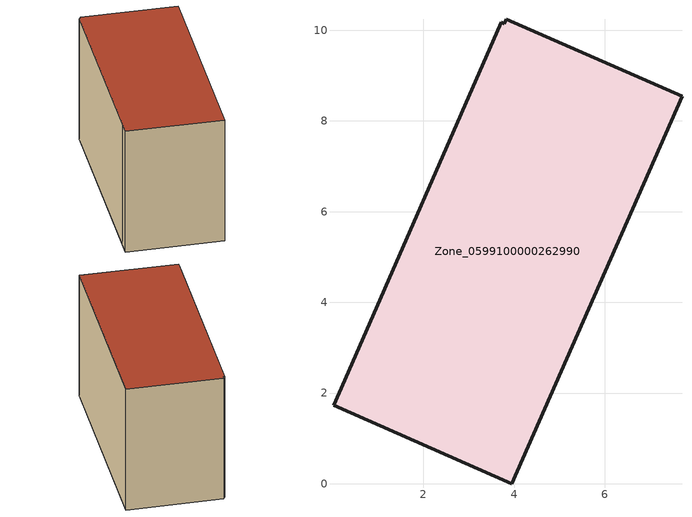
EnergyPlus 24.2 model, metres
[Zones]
Zone_0599100000262990
 floor ground (C_G): 3.78,10.14 3.83,10.24 7.7,8.54 3.95,0 0.02,1.73 0.26,2.28 3.72,10.17 z0
 wall outside (C_F): 3.72,10.17 0.26,2.28 0.02,1.73 3.95,0 7.7,8.54 3.83,10.24 3.78,10.14 3.72,10.17 z0:6.01
 roof outside (C_R): 3.83,10.24 3.78,10.14 3.72,10.17 0.26,2.28 0.02,1.73 3.95,0 7.7,8.54 z6.01
[BUILDING]
Pand.0599100000262990: North Axis=0; Terrain=City; Loads Convergence Tolerance Value=0.04; Temperature Convergence Tolerance Value=0.4; Solar Distribution=FullExterior; Maximum Number of Warmup Days=25; Minimum Number of Warmup Days=1
[Site:Location]
Rotterdam.The.Hague.AP_ZH_NLD Design_Conditions: Latitude=51.96; Longitude=4.45; Time Zone=1; Elevation=-4.5
[SITE:GROUNDTEMPERATURE:BUILDINGSURFACE]
18, 18, 18, 18, 18, 18, 18, 18, 18, 18, 18, 18
[MATERIAL] Thermal Absorptance=0.9; Solar Absorptance=0.7; Visible Absorptance=0.7
Name | Roughness | Thickness | Conductivity | Density | Specific Heat
G.TC.1946-1964 | MediumSmooth | 0.15 | 1 | 540 | 1210
F.TC.1946-1964 | Rough | 0.3 | 0.857143 | 1920 | 840
R.TC.1946-1964 | MediumRough | 0.2 | 0.235294 | 1500 | 1000
[CONSTRUCTION]
C_G: G.TC.1946-1964
C_F: F.TC.1946-1964
C_R: R.TC.1946-1964
[ZONE]
Zone_0599100000262990: Type=1; Multiplier=1; Ceiling Height=Autocalculate; Volume=Autocalculate; Floor Area=autocalculate; Part of Total Floor Area=Yes
[ZONEINFILTRATION:DESIGNFLOWRATE]
Infil_Zone_0599100000262990: Zone or ZoneList or Space or SpaceList=Zone_0599100000262990; Schedule=AlwaysOn; Design Flow Rate Calculation Method=Flow/Area; Flow Rate per Floor Area=0.003; Constant Term Coefficient=1; Temperature Term Coefficient=0; Velocity Term Coefficient=0; Velocity Squared Term Coefficient=0
[HVACTEMPLATE:ZONE:IDEALLOADSAIRSYSTEM]
Zone_0599100000262990: Maximum Heating Supply Air Temperature=50; Minimum Cooling Supply Air Temperature=13; Maximum Heating Supply Air Humidity Ratio=0.0156; Minimum Cooling Supply Air Humidity Ratio=0.0077; Heating Limit=NoLimit; Cooling Limit=NoLimit; Dehumidification Control Type=ConstantSensibleHeatRatio; Cooling Sensible Heat Ratio=0.7; Dehumidification Setpoint=60; Humidification Control Type=None; Humidification Setpoint=30; Outdoor Air Method=None; Outdoor Air Flow Rate per Person=0.00944; Outdoor Air Flow Rate per Zone Floor Area=0; Outdoor Air Flow Rate per Zone=0; Demand Controlled Ventilation Type=None; Outdoor Air Economizer Type=NoEconomizer; Heat Recovery Type=None; Sensible Heat Recovery Effectiveness=0.7; Latent Heat Recovery Effectiveness=0.65
[ZONECONTROL:THERMOSTAT]
ThermostatControl_Zone_0599100000262990: Zone or ZoneList=Zone_0599100000262990; Control Type Schedule=DualSetpointControlType; Control 1=Thermostat_Zone_0599100000262990; Temperature Difference Between Cutout And Setpoint=0
[THERMOSTATSETPOINT:DUALSETPOINT]
Thermostat_Zone_0599100000262990: Heating Setpoint Temperature Schedule=HeatingSetpoint_Zone_0599100000262990; Cooling Setpoint Temperature Schedule=CoolingSetpoint_Zone_0599100000262990
[SCHEDULE:COMPACT]
HeatingSetpoint_Zone_0599100000262990: Through: 12/31, For: AllDays, Until: 24:00, 21
CoolingSetpoint_Zone_0599100000262990: Through: 12/31, For: AllDays, Until: 24:00, 24
DualSetpointControlType: Through: 12/31, For: AllDays, Until: 24:00, 4
AlwaysOn: Through: 12/31, For: AllDays, Until: 24:00, 1
